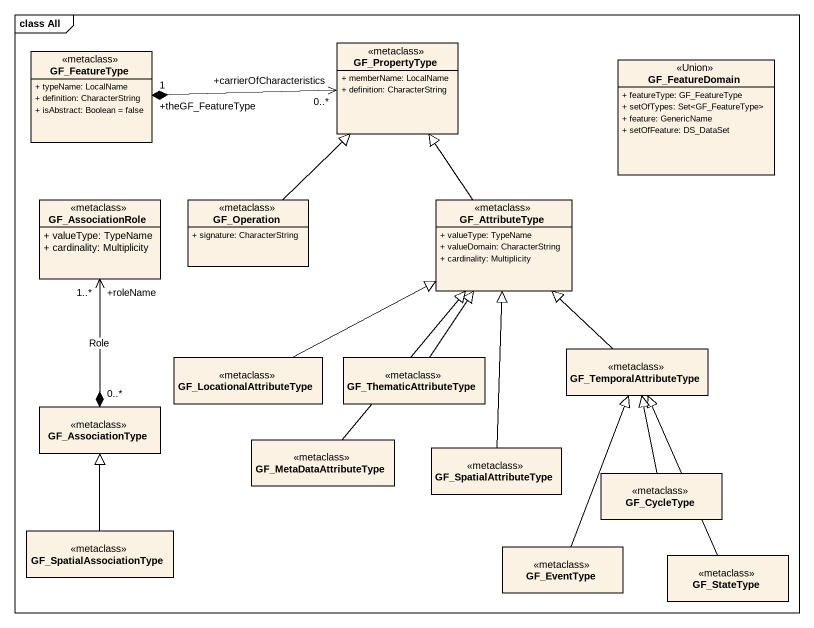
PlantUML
@startuml
mainframe class All
hide circle
hide empty members
skinparam classAttributeIconSize 0
class GF_FeatureType <<metaclass>> {
  + typeName: LocalName
  + definition: CharacterString
  + isAbstract: Boolean = false
}
class GF_PropertyType <<metaclass>> {
  + memberName: LocalName
  + definition: CharacterString
}
class GF_FeatureDomain <<Union>> {
  + featureType: GF_FeatureType
  + setOfTypes: Set<GF_FeatureType>
  + feature: GenericName
  + setOfFeature: DS_DataSet
}
class GF_AssociationRole <<metaclass>> {
  + valueType: TypeName
  + cardinality: Multiplicity
}
class GF_Operation <<metaclass>> {
  + signature: CharacterString
}
class GF_AttributeType <<metaclass>> {
  + valueType: TypeName
  + valueDomain: CharacterString
  + cardinality: Multiplicity
}
class GF_LocationalAttributeType <<metaclass>>
class GF_ThematicAttributeType <<metaclass>>
class GF_TemporalAttributeType <<metaclass>>
class GF_AssociationType <<metaclass>>
class GF_MetaDataAttributeType <<metaclass>>
class GF_SpatialAttributeType <<metaclass>>
class GF_CycleType <<metaclass>>
class GF_SpatialAssociationType <<metaclass>>
class GF_EventType <<metaclass>>
class GF_StateType <<metaclass>>
GF_PropertyType "+carrierOfCharacteristics\n0..*" <-left-* "+theGF_FeatureType\n1" GF_FeatureType
GF_AssociationRole "+roleName\n1..*" <--* "0..*" GF_AssociationType : Role
GF_Operation -up-|> GF_PropertyType
GF_AttributeType -up-|> GF_PropertyType
GF_LocationalAttributeType -right-|> GF_AttributeType
GF_ThematicAttributeType -up-|> GF_AttributeType
GF_TemporalAttributeType -up-|> GF_AttributeType
GF_MetaDataAttributeType -up-|> GF_AttributeType
GF_SpatialAttributeType -up-|> GF_AttributeType
GF_CycleType -up-|> GF_TemporalAttributeType
GF_SpatialAssociationType -up-|> GF_AssociationType
GF_EventType -up-|> GF_TemporalAttributeType
GF_StateType -up-|> GF_TemporalAttributeType
@enduml
